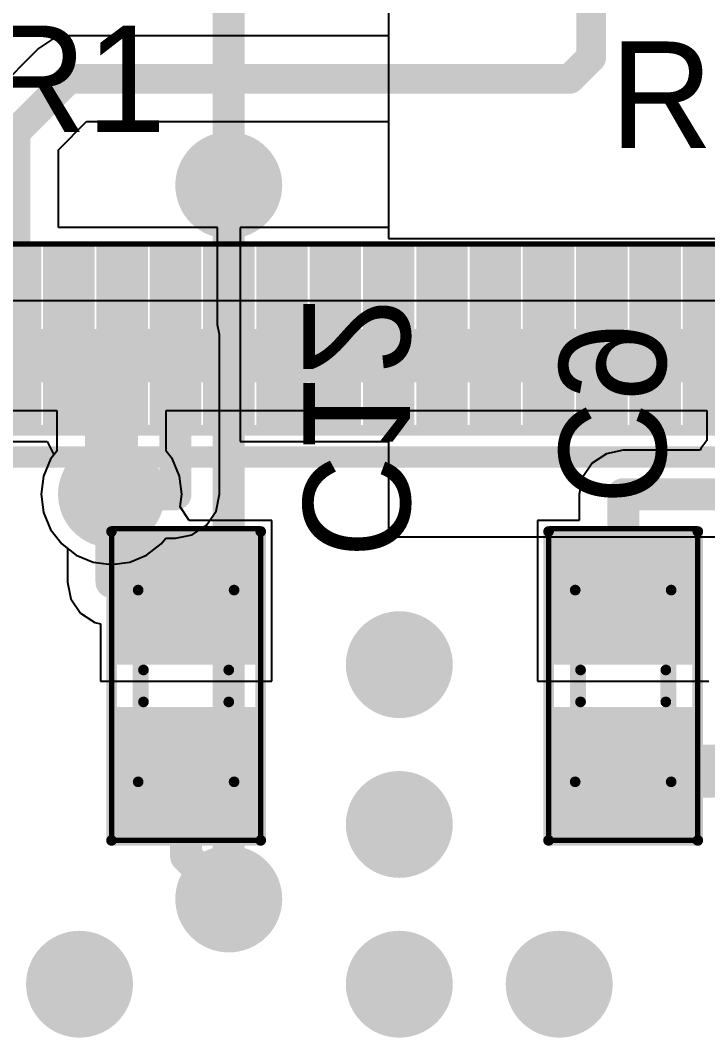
# Model space of a CAD drawing. Header units: millimetres. Extents: x 29 to 180, y 30 to 200.
# Drawn here: x 95.44 to 101.89, y 151 to 160.55 of the extents above; entities that cross this region are included whole.
import ezdxf

# ---------------------------------------------------------------- set-up
doc = ezdxf.new("R2010")
doc.units = ezdxf.units.MM
for name, color, linetype in [('BottomLayer', 5, 'Continuous'), ('BottomOverlay', 54, 'Continuous'), ('BottomPaste', 16, 'Continuous'), ('BottomSolder', 6, 'Continuous'), ('Mechanical13', 56, 'Continuous'), ('Mechanical15', 56, 'Continuous'), ('MultiLayer', 9, 'Continuous'), ('TopLayer', 1, 'Continuous'), ('TopOverlay', 2, 'Continuous'), ('TopPaste', 8, 'Continuous'), ('TopSolder', 216, 'Continuous'), ('ViaHoleLayer', 16, 'Continuous')]:
    doc.layers.add(name, color=color, linetype=linetype)

# ---------------------------------------------------------------- blocks, each defined once
blk = doc.blocks.new('SMD_C_0603_B_212')
at = {"layer": 'BottomLayer'}
for points in [[(-1.29999994, 0.5499989), (-1.29999994, -0.5499989), (-0.30000194, 0.5499989), (-0.30000194, -0.5499989)], [(0.2999994, 0.5499989), (0.2999994, -0.5499989), (1.2999974, 0.5499989), (1.2999974, -0.5499989)]]:
    blk.add_solid(points, dxfattribs=at)
at = {"layer": 'BottomOverlay', "const_width": 0.0999998}
for points in [[(-1.44999964, -0.7000011399999999), (-1.44999964, 0.7000011399999999)], [(1.44999964, 0.7000011399999999), (-1.44999964, 0.7000011399999999)], [(1.44999964, -0.7000011399999999), (1.44999964, 0.7000011399999999)], [(0.1499997, 0.40000174), (-0.1499997, 0.40000174)], [(0.1499997, -0.3999992), (-0.1499997, -0.3999992)], [(1.44999964, -0.7000011399999999), (-1.44999964, -0.7000011399999999)]]:
    blk.add_lwpolyline(points, dxfattribs=at)
at = {"layer": 'BottomOverlay', "const_width": 0.0499999}
for points in [[(-1.47499832, 0.7000011399999999, 1), (-1.42500096, 0.7000011399999999, 1)], [(-1.47499832, 0.7000011399999999, 1), (-1.42500096, 0.7000011399999999, 1)], [(1.42500096, 0.7000011399999999, 1), (1.47499832, 0.7000011399999999, 1)], [(1.42500096, 0.7000011399999999, 1), (1.47499832, 0.7000011399999999, 1)], [(-0.17499838, 0.40000174, 1), (-0.12500102, 0.40000174, 1)], [(0.12500102, 0.40000174, 1), (0.17499838, 0.40000174, 1)], [(-0.17499838, -0.3999992, 1), (-0.12500102, -0.3999992, 1)], [(0.12500102, -0.3999992, 1), (0.17499838, -0.3999992, 1)], [(-1.47499832, -0.7000011399999999, 1), (-1.42500096, -0.7000011399999999, 1)], [(-1.47499832, -0.7000011399999999, 1), (-1.42500096, -0.7000011399999999, 1)], [(1.42500096, -0.7000011399999999, 1), (1.47499832, -0.7000011399999999, 1)], [(1.42500096, -0.7000011399999999, 1), (1.47499832, -0.7000011399999999, 1)]]:
    blk.add_lwpolyline(points, format="xyb", close=True, dxfattribs=at)
at = {"layer": 'BottomPaste'}
for points in [[(-1.29999994, 0.5499989), (-1.29999994, -0.5499989), (-0.30000194, 0.5499989), (-0.30000194, -0.5499989)], [(0.2999994, 0.5499989), (0.2999994, -0.5499989), (1.2999974, 0.5499989), (1.2999974, -0.5499989)]]:
    blk.add_solid(points, dxfattribs=at)
at = {"layer": 'BottomSolder'}
for points in [[(-1.40159994, 0.6515989), (-1.40159994, -0.6515989), (-0.19840194, 0.6515989), (-0.19840194, -0.6515989)], [(0.1983994, 0.6515989), (0.1983994, -0.6515989), (1.4015974, 0.6515989), (1.4015974, -0.6515989)]]:
    blk.add_solid(points, dxfattribs=at)
at = {"layer": 'Mechanical13', "const_width": 0.0999998}
for points in [[(-0.90000074, -0.4499991), (-0.90000074, 0.45000164)], [(0.8999982, 0.45000164), (-0.90000074, 0.45000164)], [(0.8999982, -0.4499991), (0.8999982, 0.45000164)], [(0.8999982, -0.4499991), (-0.90000074, -0.4499991)]]:
    blk.add_lwpolyline(points, dxfattribs=at)
at = {"layer": 'Mechanical13', "const_width": 0.0499999}
for points in [[(-0.9249994199999999, 0.45000164, 1), (-0.8750020599999999, 0.45000164, 1)], [(-0.9249994199999999, 0.45000164, 1), (-0.8750020599999999, 0.45000164, 1)], [(0.8749995199999999, 0.45000164, 1), (0.9249968799999999, 0.45000164, 1)], [(0.8749995199999999, 0.45000164, 1), (0.9249968799999999, 0.45000164, 1)], [(-0.9249994199999999, -0.4499991, 1), (-0.8750020599999999, -0.4499991, 1)], [(-0.9249994199999999, -0.4499991, 1), (-0.8750020599999999, -0.4499991, 1)], [(0.8749995199999999, -0.4499991, 1), (0.9249968799999999, -0.4499991, 1)], [(0.8749995199999999, -0.4499991, 1), (0.9249968799999999, -0.4499991, 1)]]:
    blk.add_lwpolyline(points, format="xyb", close=True, dxfattribs=at)
at = {"layer": 'Mechanical15', "const_width": 0.0499999}
for points in [[(-1.47500086, -0.7000011399999999), (-1.47500086, 0.7000011399999999)], [(1.44999964, 0.7000011399999999), (-1.47500086, 0.7000011399999999)], [(1.44999964, -0.7000011399999999), (1.44999964, 0.7000011399999999)], [(1.44999964, -0.7000011399999999), (-1.47500086, -0.7000011399999999)]]:
    blk.add_lwpolyline(points, dxfattribs=at)
at = {"layer": 'Mechanical15', "const_width": 0.02499868}
for points in [[(-1.4875002, 0.7000011399999999, 1), (-1.46250152, 0.7000011399999999, 1)], [(-1.4875002, 0.7000011399999999, 1), (-1.46250152, 0.7000011399999999, 1)], [(1.4375003, 0.7000011399999999, 1), (1.46249898, 0.7000011399999999, 1)], [(1.4375003, 0.7000011399999999, 1), (1.46249898, 0.7000011399999999, 1)], [(-1.4875002, -0.7000011399999999, 1), (-1.46250152, -0.7000011399999999, 1)], [(-1.4875002, -0.7000011399999999, 1), (-1.46250152, -0.7000011399999999, 1)], [(1.4375003, -0.7000011399999999, 1), (1.46249898, -0.7000011399999999, 1)], [(1.4375003, -0.7000011399999999, 1), (1.46249898, -0.7000011399999999, 1)]]:
    blk.add_lwpolyline(points, format="xyb", close=True, dxfattribs=at)
blk = doc.blocks.new('SMD_C_0603_B_215')
at = {"layer": 'BottomLayer'}
for points in [[(-1.29999994, 0.5499989), (-1.29999994, -0.5499989), (-0.30000194, 0.5499989), (-0.30000194, -0.5499989)], [(0.2999994, 0.5499989), (0.2999994, -0.5499989), (1.2999974, 0.5499989), (1.2999974, -0.5499989)]]:
    blk.add_solid(points, dxfattribs=at)
at = {"layer": 'BottomOverlay', "const_width": 0.0999998}
for points in [[(-1.44999964, -0.7000011399999999), (-1.44999964, 0.7000011399999999)], [(1.44999964, 0.7000011399999999), (-1.44999964, 0.7000011399999999)], [(1.44999964, -0.7000011399999999), (1.44999964, 0.7000011399999999)], [(0.1499997, 0.40000174), (-0.1499997, 0.40000174)], [(0.1499997, -0.3999992), (-0.1499997, -0.3999992)], [(1.44999964, -0.7000011399999999), (-1.44999964, -0.7000011399999999)]]:
    blk.add_lwpolyline(points, dxfattribs=at)
at = {"layer": 'BottomOverlay', "const_width": 0.0499999}
for points in [[(-1.47499832, 0.7000011399999999, 1), (-1.42500096, 0.7000011399999999, 1)], [(-1.47499832, 0.7000011399999999, 1), (-1.42500096, 0.7000011399999999, 1)], [(1.42500096, 0.7000011399999999, 1), (1.47499832, 0.7000011399999999, 1)], [(1.42500096, 0.7000011399999999, 1), (1.47499832, 0.7000011399999999, 1)], [(-0.17499838, 0.40000174, 1), (-0.12500102, 0.40000174, 1)], [(0.12500102, 0.40000174, 1), (0.17499838, 0.40000174, 1)], [(-0.17499838, -0.3999992, 1), (-0.12500102, -0.3999992, 1)], [(0.12500102, -0.3999992, 1), (0.17499838, -0.3999992, 1)], [(-1.47499832, -0.7000011399999999, 1), (-1.42500096, -0.7000011399999999, 1)], [(-1.47499832, -0.7000011399999999, 1), (-1.42500096, -0.7000011399999999, 1)], [(1.42500096, -0.7000011399999999, 1), (1.47499832, -0.7000011399999999, 1)], [(1.42500096, -0.7000011399999999, 1), (1.47499832, -0.7000011399999999, 1)]]:
    blk.add_lwpolyline(points, format="xyb", close=True, dxfattribs=at)
at = {"layer": 'BottomPaste'}
for points in [[(-1.29999994, 0.5499989), (-1.29999994, -0.5499989), (-0.30000194, 0.5499989), (-0.30000194, -0.5499989)], [(0.2999994, 0.5499989), (0.2999994, -0.5499989), (1.2999974, 0.5499989), (1.2999974, -0.5499989)]]:
    blk.add_solid(points, dxfattribs=at)
at = {"layer": 'BottomSolder'}
for points in [[(-1.40159994, 0.6515989), (-1.40159994, -0.6515989), (-0.19840194, 0.6515989), (-0.19840194, -0.6515989)], [(0.1983994, 0.6515989), (0.1983994, -0.6515989), (1.4015974, 0.6515989), (1.4015974, -0.6515989)]]:
    blk.add_solid(points, dxfattribs=at)
at = {"layer": 'Mechanical13', "const_width": 0.0999998}
for points in [[(-0.90000074, -0.4499991), (-0.90000074, 0.45000164)], [(0.8999982, 0.45000164), (-0.90000074, 0.45000164)], [(0.8999982, -0.4499991), (0.8999982, 0.45000164)], [(0.8999982, -0.4499991), (-0.90000074, -0.4499991)]]:
    blk.add_lwpolyline(points, dxfattribs=at)
at = {"layer": 'Mechanical13', "const_width": 0.0499999}
for points in [[(-0.9249994199999999, 0.45000164, 1), (-0.8750020599999999, 0.45000164, 1)], [(-0.9249994199999999, 0.45000164, 1), (-0.8750020599999999, 0.45000164, 1)], [(0.8749995199999999, 0.45000164, 1), (0.9249968799999999, 0.45000164, 1)], [(0.8749995199999999, 0.45000164, 1), (0.9249968799999999, 0.45000164, 1)], [(-0.9249994199999999, -0.4499991, 1), (-0.8750020599999999, -0.4499991, 1)], [(-0.9249994199999999, -0.4499991, 1), (-0.8750020599999999, -0.4499991, 1)], [(0.8749995199999999, -0.4499991, 1), (0.9249968799999999, -0.4499991, 1)], [(0.8749995199999999, -0.4499991, 1), (0.9249968799999999, -0.4499991, 1)]]:
    blk.add_lwpolyline(points, format="xyb", close=True, dxfattribs=at)
at = {"layer": 'Mechanical15', "const_width": 0.0499999}
for points in [[(-1.47500086, -0.7000011399999999), (-1.47500086, 0.7000011399999999)], [(1.44999964, 0.7000011399999999), (-1.47500086, 0.7000011399999999)], [(1.44999964, -0.7000011399999999), (1.44999964, 0.7000011399999999)], [(1.44999964, -0.7000011399999999), (-1.47500086, -0.7000011399999999)]]:
    blk.add_lwpolyline(points, dxfattribs=at)
at = {"layer": 'Mechanical15', "const_width": 0.02499868}
for points in [[(-1.4875002, 0.7000011399999999, 1), (-1.46250152, 0.7000011399999999, 1)], [(-1.4875002, 0.7000011399999999, 1), (-1.46250152, 0.7000011399999999, 1)], [(1.4375003, 0.7000011399999999, 1), (1.46249898, 0.7000011399999999, 1)], [(1.4375003, 0.7000011399999999, 1), (1.46249898, 0.7000011399999999, 1)], [(-1.4875002, -0.7000011399999999, 1), (-1.46250152, -0.7000011399999999, 1)], [(-1.4875002, -0.7000011399999999, 1), (-1.46250152, -0.7000011399999999, 1)], [(1.4375003, -0.7000011399999999, 1), (1.46249898, -0.7000011399999999, 1)], [(1.4375003, -0.7000011399999999, 1), (1.46249898, -0.7000011399999999, 1)]]:
    blk.add_lwpolyline(points, format="xyb", close=True, dxfattribs=at)
blk = doc.blocks.new('SOT486_1_V_621')
at = {"layer": 'Mechanical13', "const_width": 0.0999998}
blk.add_lwpolyline([(-9.99999778, -9.99999778), (-9.99999778, 10.00000032)], dxfattribs=at)
at = {"layer": 'Mechanical15', "const_width": 0.0499999}
blk.add_lwpolyline([(-11.74999936, -11.74999936), (-11.74999936, 11.7500019)], dxfattribs=at)
at = {"layer": 'TopLayer'}
for points in [[(-10.15000002, 5.610001479999999), (-10.15000002, 5.890000919999999), (-11.64999702, 5.610001479999999), (-11.64999702, 5.890000919999999)], [(-10.15000002, 5.110002479999999), (-10.15000002, 5.39000192), (-11.64999702, 5.110002479999999), (-11.64999702, 5.39000192)], [(-10.15000002, 4.61000094), (-10.15000002, 4.89000038), (-11.64999702, 4.61000094), (-11.64999702, 4.89000038)], [(-10.15000002, 4.11000194), (-10.15000002, 4.39000138), (-11.64999702, 4.11000194), (-11.64999702, 4.39000138)], [(-10.15000002, 3.6100004), (-10.15000002, 3.88999984), (-11.64999702, 3.6100004), (-11.64999702, 3.88999984)], [(-10.15000002, 3.1100014), (-10.15000002, 3.39000084), (-11.64999702, 3.1100014), (-11.64999702, 3.39000084)], [(-10.15000002, 2.6100024), (-10.15000002, 2.89000184), (-11.64999702, 2.6100024), (-11.64999702, 2.89000184)], [(-10.15000002, 2.11000086), (-10.15000002, 2.3900003), (-11.64999702, 2.11000086), (-11.64999702, 2.3900003)], [(-10.15000002, 1.61000186), (-10.15000002, 1.8900013), (-11.64999702, 1.61000186), (-11.64999702, 1.8900013)], [(-10.15000002, 1.11000032), (-10.15000002, 1.38999976), (-11.64999702, 1.11000032), (-11.64999702, 1.38999976)], [(-10.15000002, 0.61000132), (-10.15000002, 0.89000076), (-11.64999702, 0.61000132), (-11.64999702, 0.89000076)], [(-10.15000002, 0.11000232), (-10.15000002, 0.39000176), (-11.64999702, 0.11000232), (-11.64999702, 0.39000176)], [(-10.15000002, -0.38999922), (-10.15000002, -0.10999978), (-11.64999702, -0.38999922), (-11.64999702, -0.10999978)], [(-10.15000002, -0.88999822), (-10.15000002, -0.60999878), (-11.64999702, -0.88999822), (-11.64999702, -0.60999878)]]:
    blk.add_solid(points, dxfattribs=at)
at = {"layer": 'TopOverlay', "const_width": 0.1999996}
blk.add_lwpolyline([(-9.74999828, -9.74999828), (-9.74999828, 9.750000819999999)], dxfattribs=at)
at = {"layer": 'TopPaste'}
for points in [[(-10.15000002, 5.610001479999999), (-10.15000002, 5.890000919999999), (-11.64999702, 5.610001479999999), (-11.64999702, 5.890000919999999)], [(-10.15000002, 5.110002479999999), (-10.15000002, 5.39000192), (-11.64999702, 5.110002479999999), (-11.64999702, 5.39000192)], [(-10.15000002, 4.61000094), (-10.15000002, 4.89000038), (-11.64999702, 4.61000094), (-11.64999702, 4.89000038)], [(-10.15000002, 4.11000194), (-10.15000002, 4.39000138), (-11.64999702, 4.11000194), (-11.64999702, 4.39000138)], [(-10.15000002, 3.6100004), (-10.15000002, 3.88999984), (-11.64999702, 3.6100004), (-11.64999702, 3.88999984)], [(-10.15000002, 3.1100014), (-10.15000002, 3.39000084), (-11.64999702, 3.1100014), (-11.64999702, 3.39000084)], [(-10.15000002, 2.6100024), (-10.15000002, 2.89000184), (-11.64999702, 2.6100024), (-11.64999702, 2.89000184)], [(-10.15000002, 2.11000086), (-10.15000002, 2.3900003), (-11.64999702, 2.11000086), (-11.64999702, 2.3900003)], [(-10.15000002, 1.61000186), (-10.15000002, 1.8900013), (-11.64999702, 1.61000186), (-11.64999702, 1.8900013)], [(-10.15000002, 1.11000032), (-10.15000002, 1.38999976), (-11.64999702, 1.11000032), (-11.64999702, 1.38999976)], [(-10.15000002, 0.61000132), (-10.15000002, 0.89000076), (-11.64999702, 0.61000132), (-11.64999702, 0.89000076)], [(-10.15000002, 0.11000232), (-10.15000002, 0.39000176), (-11.64999702, 0.11000232), (-11.64999702, 0.39000176)], [(-10.15000002, -0.38999922), (-10.15000002, -0.10999978), (-11.64999702, -0.38999922), (-11.64999702, -0.10999978)], [(-10.15000002, -0.88999822), (-10.15000002, -0.60999878), (-11.64999702, -0.88999822), (-11.64999702, -0.60999878)]]:
    blk.add_solid(points, dxfattribs=at)
at = {"layer": 'TopSolder'}
for points in [[(-10.04840002, 5.50840148), (-10.04840002, 5.99160092), (-11.75159702, 5.50840148), (-11.75159702, 5.99160092)], [(-10.04840002, 5.00840248), (-10.04840002, 5.49160192), (-11.75159702, 5.00840248), (-11.75159702, 5.49160192)], [(-10.04840002, 4.50840094), (-10.04840002, 4.99160038), (-11.75159702, 4.50840094), (-11.75159702, 4.99160038)], [(-10.04840002, 4.00840194), (-10.04840002, 4.49160138), (-11.75159702, 4.00840194), (-11.75159702, 4.49160138)], [(-10.04840002, 3.5084004), (-10.04840002, 3.99159984), (-11.75159702, 3.5084004), (-11.75159702, 3.99159984)], [(-10.04840002, 3.0084014), (-10.04840002, 3.49160084), (-11.75159702, 3.0084014), (-11.75159702, 3.49160084)], [(-10.04840002, 2.5084024), (-10.04840002, 2.99160184), (-11.75159702, 2.5084024), (-11.75159702, 2.99160184)], [(-10.04840002, 2.00840086), (-10.04840002, 2.4916003), (-11.75159702, 2.00840086), (-11.75159702, 2.4916003)], [(-10.04840002, 1.50840186), (-10.04840002, 1.9916013), (-11.75159702, 1.50840186), (-11.75159702, 1.9916013)], [(-10.04840002, 1.00840032), (-10.04840002, 1.49159976), (-11.75159702, 1.00840032), (-11.75159702, 1.49159976)], [(-10.04840002, 0.5084013199999999), (-10.04840002, 0.99160076), (-11.75159702, 0.5084013199999999), (-11.75159702, 0.99160076)], [(-10.04840002, 0.00840232), (-10.04840002, 0.49160176), (-11.75159702, 0.00840232), (-11.75159702, 0.49160176)], [(-10.04840002, -0.4915992199999999), (-10.04840002, -0.008399779999999999), (-11.75159702, -0.4915992199999999), (-11.75159702, -0.008399779999999999)], [(-10.04840002, -0.99159822), (-10.04840002, -0.5083987799999999), (-11.75159702, -0.99159822), (-11.75159702, -0.5083987799999999)]]:
    blk.add_solid(points, dxfattribs=at)

msp = doc.modelspace()

# ---------------------------------------------------------------- linework, layer by layer
at = {"layer": 'BottomLayer'}
for p, q in [((98.90000031999999, 167.69999988), (98.90000031999999, 158.49999542)), ((98.90000031999999, 158.49999542), (108.1999995, 158.49999542)), ((108.1999995, 157.91387264), (88.8000002, 157.91387264)), ((92.01387236, 156.88612768), (95.78599588, 156.88612768)), ((95.78599588, 156.88612768), (95.78599588, 156.50437076)), ((96.81374084, 156.50437076), (96.81374084, 156.88612768)), ((96.81374084, 156.88612768), (101.88612846, 156.88612768)), ((101.88612846, 156.88612768), (101.88612846, 156.60462202)), ((101.82873208, 156.52982156), (101.82131528, 156.51191456)), ((101.88612846, 156.60462202), (101.82873208, 156.52982156)), ((95.78599588, 156.50437076), (95.7285995, 156.4295703)), ((96.87113722, 156.4295703), (96.81374084, 156.50437076)), ((100.9423686, 156.48055826), (100.80873412, 156.3912671)), ((101.100001, 156.51191456), (100.9423686, 156.48055826)), ((101.82131528, 156.51191456), (101.100001, 156.51191456)), ((95.7285995, 156.4295703), (95.66270173999999, 156.2704774)), ((96.93703497999999, 156.2704774), (96.87113722, 156.4295703)), ((100.80873412, 156.3912671), (100.71944296, 156.25763262)), ((95.66270173999999, 156.2704774), (95.64022528, 156.09974876)), ((96.95951144, 156.09974876), (96.93703497999999, 156.2704774)), ((100.71944296, 156.25763262), (100.68808666, 156.10000022)), ((95.64022528, 156.09974876), (95.66270173999999, 155.92902012)), ((96.94387773999999, 155.98100376), (96.95951144, 156.09974876)), ((100.68808666, 156.10000022), (100.68808666, 155.85400122)), ((97.02920904, 155.85400122), (96.94387773999999, 155.98100376)), ((95.66270173999999, 155.92902012), (95.7285995, 155.76992722)), ((95.7285995, 155.76992722), (95.83343038, 155.63331078)), ((97.80400048, 155.85400122), (97.02920904, 155.85400122)), ((97.80400048, 154.34600322), (97.80400048, 155.85400122)), ((100.68808666, 155.85400122), (100.2960021, 155.85400122)), ((100.2960021, 155.85400122), (100.2960021, 154.34600322)), ((95.83343038, 155.63331078), (95.88795402, 155.5914719)), ((95.88795402, 155.5914719), (95.88795402, 155.27503616)), ((95.88795402, 155.27503616), (95.91931032, 155.11740376)), ((95.91931032, 155.11740376), (96.00860148, 154.98376928)), ((96.00860148, 154.98376928), (96.14223596, 154.89447812)), ((96.14223596, 154.89447812), (96.19600267999999, 154.88378218)), ((96.19600267999999, 154.88378218), (96.19600267999999, 154.34600322)), ((96.19600267999999, 154.34600322), (97.80400048, 154.34600322)), ((100.2960021, 154.34600322), (101.9039999, 154.34600322))]:
    msp.add_line(p, q, dxfattribs=at)
for points, const_width in [([(97.40000078, 159.00000204), (97.40000078, 162.69999972)], 0.2999994), ([(91.49999987999999, 157.40000016), (96.30000043999999, 157.40000016)], 0.499999), ([(96.29986835999999, 157.39986808), (96.30000043999999, 157.40000016)], 0.499999), ([(96.29986835999999, 156.09974876), (96.29986835999999, 157.39986808)], 0.499999), ([(96.30000043999999, 157.40000016), (102.40000094, 157.40000016)], 0.499999), ([(96.29986835999999, 155.27503616), (96.29986835999999, 156.09974876)], 0.2999994), ([(101.100001, 155.20000202), (101.100001, 156.10000022)], 0.2999994), ([(101.100001, 156.10000022), (102.30000114, 156.10000022)], 0.2999994), ([(96.29986835999999, 155.27503616), (96.82496764, 155.27503616)], 0.2999994), ([(96.82496764, 155.27503616), (97.00000157999999, 155.10000222)], 0.2999994), ([(101.100001, 153.50000288), (102.55000826, 153.50000288)], 0.499999), ([(97.00000157999999, 152.6999994), (97.00000157999999, 153.50000288)], 0.2999994), ([(97.00000157999999, 152.6999994), (97.40000078, 152.3000002)], 0.2999994)]:
    msp.add_lwpolyline(points, dxfattribs=dict(at, const_width=const_width))
for points, const_width in [([(97.20000118, 159.00000204, 1), (97.60000038, 159.00000204, 1)], 0.3999992), ([(97.3250022, 159.00000204, 1), (97.47499936, 159.00000204, 1)], 0.1499997), ([(96.17486987999999, 157.39986808, 1), (96.42486683999999, 157.39986808, 1)], 0.2499995), ([(96.17486987999999, 157.39986808, 1), (96.42486683999999, 157.39986808, 1)], 0.2499995), ([(96.17500195999999, 157.40000016, 1), (96.42499892, 157.40000016, 1)], 0.2499995), ([(96.17500195999999, 157.40000016, 1), (96.42499892, 157.40000016, 1)], 0.2499995), ([(96.17500195999999, 157.40000016, 1), (96.42499892, 157.40000016, 1)], 0.2499995), ([(96.09986875999999, 156.09974876, 1), (96.49986795999999, 156.09974876, 1)], 0.3999992), ([(96.17486987999999, 156.09974876, 1), (96.42486683999999, 156.09974876, 1)], 0.2499995), ([(96.22486977999999, 156.09974876, 1), (96.37486693999999, 156.09974876, 1)], 0.1499997), ([(101.02500242, 156.10000022, 1), (101.17499958, 156.10000022, 1)], 0.1499997), ([(101.02500242, 156.10000022, 1), (101.17499958, 156.10000022, 1)], 0.1499997), ([(96.22486977999999, 155.27503616, 1), (96.37486693999999, 155.27503616, 1)], 0.1499997), ([(96.22486977999999, 155.27503616, 1), (96.37486693999999, 155.27503616, 1)], 0.1499997), ([(96.74996906, 155.27503616, 1), (96.89996622, 155.27503616, 1)], 0.1499997), ([(96.74996906, 155.27503616, 1), (96.89996622, 155.27503616, 1)], 0.1499997), ([(101.02500242, 155.20000202, 1), (101.17499958, 155.20000202, 1)], 0.1499997), ([(96.92500299999999, 155.10000222, 1), (97.07500015999999, 155.10000222, 1)], 0.1499997), ([(98.79997003999999, 154.49995262, 1), (99.19996924, 154.49995262, 1)], 0.3999992), ([(100.97500252, 153.50000288, 1), (101.22499948, 153.50000288, 1)], 0.2499995), ([(96.92500299999999, 153.50000288, 1), (97.07500015999999, 153.50000288, 1)], 0.1499997), ([(98.79997003999999, 152.99995308, 1), (99.19996924, 152.99995308, 1)], 0.3999992), ([(96.92500299999999, 152.6999994, 1), (97.07500015999999, 152.6999994, 1)], 0.1499997), ([(96.92500299999999, 152.6999994, 1), (97.07500015999999, 152.6999994, 1)], 0.1499997), ([(97.20000118, 152.3000002, 1), (97.60000038, 152.3000002, 1)], 0.3999992), ([(97.3250022, 152.3000002, 1), (97.47499936, 152.3000002, 1)], 0.1499997), ([(95.79997096, 151.49995354, 1), (96.19997015999999, 151.49995354, 1)], 0.3999992), ([(98.79997003999999, 151.49995354, 1), (99.19996924, 151.49995354, 1)], 0.3999992), ([(100.29996958, 151.49995354, 1), (100.69996878, 151.49995354, 1)], 0.3999992)]:
    msp.add_lwpolyline(points, format="xyb", close=True, dxfattribs=dict(at, const_width=const_width))
at = {"layer": 'BottomSolder', "const_width": 0.5015992}
for points in [[(97.14920117999999, 159.00000204, 1), (97.65080037999999, 159.00000204, 1)], [(96.04906876, 156.09974876, 1), (96.55066796, 156.09974876, 1)], [(98.74917004, 154.49995262, 1), (99.25076924, 154.49995262, 1)], [(98.74917004, 152.99995308, 1), (99.25076924, 152.99995308, 1)], [(97.14920117999999, 152.3000002, 1), (97.65080037999999, 152.3000002, 1)], [(95.74917096, 151.49995354, 1), (96.25077015999999, 151.49995354, 1)], [(98.74917004, 151.49995354, 1), (99.25076924, 151.49995354, 1)], [(100.24916958, 151.49995354, 1), (100.75076878, 151.49995354, 1)]]:
    msp.add_lwpolyline(points, format="xyb", close=True, dxfattribs=at)
at = {"layer": 'MultiLayer', "const_width": 0.3999992}
for points in [[(97.20000118, 159.00000204, 1), (97.60000038, 159.00000204, 1)], [(96.09986875999999, 156.09974876, 1), (96.49986795999999, 156.09974876, 1)], [(98.79997003999999, 154.49995262, 1), (99.19996924, 154.49995262, 1)], [(98.79997003999999, 152.99995308, 1), (99.19996924, 152.99995308, 1)], [(97.20000118, 152.3000002, 1), (97.60000038, 152.3000002, 1)], [(95.79997096, 151.49995354, 1), (96.19997015999999, 151.49995354, 1)], [(98.79997003999999, 151.49995354, 1), (99.19996924, 151.49995354, 1)], [(100.29996958, 151.49995354, 1), (100.69996878, 151.49995354, 1)]]:
    msp.add_lwpolyline(points, format="xyb", close=True, dxfattribs=at)
at = {"layer": 'TopLayer'}
for p, q in [((98.90000031999999, 164.58808586), (98.89999777999999, 160.40171882)), ((95.74627027999999, 160.37113976), (95.61594287999999, 160.2840584)), ((95.90000124, 160.40171882), (95.74627027999999, 160.37113976)), ((98.89999777999999, 160.40171882), (95.90000124, 160.40171882)), ((95.61594287999999, 160.2840584), (95.11594896, 159.78406448)), ((95.8017261, 159.33360818), (96.06639917999999, 159.59828126)), ((96.06639917999999, 159.59828126), (98.89999777999999, 159.59828126)), ((98.89999777999999, 159.59828126), (98.89999777999999, 158.60400588)), ((95.8017261, 158.60400588), (95.8017261, 159.33360818)), ((97.29399896, 158.60400588), (95.8017261, 158.60400588)), ((97.29399896, 157.6900961), (97.29399896, 158.60400588)), ((98.89999777999999, 158.60400588), (97.50600005999999, 158.60400588)), ((97.50600005999999, 158.60400588), (97.50600005999999, 156.59600888)), ((97.3119212, 157.59999976), (97.29399896, 157.6900961)), ((97.3119212, 156.09974876), (97.3119212, 157.59999976)), ((92.10382899999999, 156.59600888), (95.69623227999999, 156.59600888)), ((95.69623227999999, 156.59600888), (95.75886106, 156.46900888)), ((97.50600005999999, 156.59600888), (98.89999777999999, 156.59600888)), ((98.89999777999999, 156.59600888), (98.89999777999999, 155.69999848)), ((95.75886106, 156.46900888), (95.7285995, 156.4295703)), ((95.7285995, 156.4295703), (95.66270173999999, 156.2704774)), ((95.66270173999999, 156.2704774), (95.64022528, 156.09974876)), ((95.64022528, 156.09974876), (95.66270173999999, 155.92902012)), ((97.28056489999999, 155.94211636), (97.3119212, 156.09974876)), ((95.66270173999999, 155.92902012), (95.7285995, 155.76992722)), ((97.19127374, 155.80848188), (97.28056489999999, 155.94211636)), ((95.7285995, 155.76992722), (95.83343038, 155.63331078)), ((97.05763925999999, 155.71919072), (97.19127374, 155.80848188)), ((96.76630634, 155.63331078), (96.80814522, 155.68783442)), ((96.80814522, 155.68783442), (96.90000685999999, 155.68783442)), ((96.90000685999999, 155.68783442), (97.05763925999999, 155.71919072)), ((98.89999777999999, 155.69999848), (101.9773043, 155.69999594)), ((95.83343038, 155.63331078), (95.97004682, 155.5284799)), ((96.62968989999999, 155.5284799), (96.76630634, 155.63331078)), ((95.97004682, 155.5284799), (96.12913972, 155.46258214)), ((96.470597, 155.46258214), (96.62968989999999, 155.5284799)), ((96.12913972, 155.46258214), (96.29986835999999, 155.44010568)), ((96.29986835999999, 155.44010568), (96.470597, 155.46258214))]:
    msp.add_line(p, q, dxfattribs=at)
for points, const_width in [([(100.8000016, 160.19999964), (100.8000016, 161.2250014)], 0.27999944), ([(100.600002, 160.00000004), (100.8000016, 160.19999964)], 0.27999944), ([(95.40000732, 159.50000612), (95.90000124, 160.00000004)], 0.27999944), ([(95.90000124, 160.00000004), (100.600002, 160.00000004)], 0.27999944), ([(95.40000732, 157.59999976), (95.40000732, 159.50000612)], 0.27999944), ([(97.40000078, 158.8999997), (97.40000078, 159.00000204)], 0.2999994), ([(97.40000078, 158.8999997), (97.40000586, 158.89999462)], 0.2999994), ([(97.40000586, 152.30000528), (97.40000586, 158.89999462)], 0.2999994), ([(96.90000685999999, 156.09974876), (96.90000685999999, 157.59999976)], 0.2999994), ([(96.3000106, 156.09974876), (96.40026186, 156.20000002)], 0.2999994), ([(96.40026186, 156.20000002), (96.49986795999999, 156.10039392)], 0.2999994), ([(96.29986835999999, 156.09974876), (96.3000106, 156.09974876)], 0.2999994), ([(96.3000106, 156.09974876), (96.90000685999999, 156.09974876)], 0.2999994), ([(97.40000078, 152.3000002), (97.40000586, 152.30000528)], 0.2999994)]:
    msp.add_lwpolyline(points, dxfattribs=dict(at, const_width=const_width))
for points, const_width in [([(100.73000174, 160.19999964, 1), (100.87000146, 160.19999964, 1)], 0.13999972), ([(100.73000174, 160.19999964, 1), (100.87000146, 160.19999964, 1)], 0.13999972), ([(95.83000138, 160.00000004, 1), (95.97000109999999, 160.00000004, 1)], 0.13999972), ([(95.83000138, 160.00000004, 1), (95.97000109999999, 160.00000004, 1)], 0.13999972), ([(100.53000214, 160.00000004, 1), (100.67000186, 160.00000004, 1)], 0.13999972), ([(100.53000214, 160.00000004, 1), (100.67000186, 160.00000004, 1)], 0.13999972), ([(95.33000745999999, 159.50000612, 1), (95.47000718, 159.50000612, 1)], 0.13999972), ([(95.33000745999999, 159.50000612, 1), (95.47000718, 159.50000612, 1)], 0.13999972), ([(97.20000118, 159.00000204, 1), (97.60000038, 159.00000204, 1)], 0.3999992), ([(97.3250022, 159.00000204, 1), (97.47499936, 159.00000204, 1)], 0.1499997), ([(97.3250022, 158.8999997, 1), (97.47499936, 158.8999997, 1)], 0.1499997), ([(97.3250022, 158.8999997, 1), (97.47499936, 158.8999997, 1)], 0.1499997), ([(97.32500728, 158.89999462, 1), (97.47500443999999, 158.89999462, 1)], 0.1499997), ([(97.32500728, 158.89999462, 1), (97.47500443999999, 158.89999462, 1)], 0.1499997), ([(95.33000745999999, 157.59999976, 1), (95.47000718, 157.59999976, 1)], 0.13999972), ([(96.82500827999999, 157.59999976, 1), (96.97500543999999, 157.59999976, 1)], 0.1499997), ([(96.09986875999999, 156.09974876, 1), (96.49986795999999, 156.09974876, 1)], 0.3999992), ([(96.32526328, 156.20000002, 1), (96.47526044, 156.20000002, 1)], 0.1499997), ([(96.32526328, 156.20000002, 1), (96.47526044, 156.20000002, 1)], 0.1499997), ([(96.22486977999999, 156.09974876, 1), (96.37486693999999, 156.09974876, 1)], 0.1499997), ([(96.22501202, 156.09974876, 1), (96.37500917999999, 156.09974876, 1)], 0.1499997), ([(96.22501202, 156.09974876, 1), (96.37500917999999, 156.09974876, 1)], 0.1499997), ([(96.22501202, 156.09974876, 1), (96.37500917999999, 156.09974876, 1)], 0.1499997), ([(96.42486937999999, 156.10039392, 1), (96.57486653999999, 156.10039392, 1)], 0.1499997), ([(96.82500827999999, 156.09974876, 1), (96.97500543999999, 156.09974876, 1)], 0.1499997), ([(96.82500827999999, 156.09974876, 1), (96.97500543999999, 156.09974876, 1)], 0.1499997), ([(98.79997003999999, 154.49995262, 1), (99.19996924, 154.49995262, 1)], 0.3999992), ([(98.79997003999999, 152.99995308, 1), (99.19996924, 152.99995308, 1)], 0.3999992), ([(97.20000118, 152.3000002, 1), (97.60000038, 152.3000002, 1)], 0.3999992), ([(97.3250022, 152.3000002, 1), (97.47499936, 152.3000002, 1)], 0.1499997), ([(97.32500728, 152.30000528, 1), (97.47500443999999, 152.30000528, 1)], 0.1499997), ([(97.32500728, 152.30000528, 1), (97.47500443999999, 152.30000528, 1)], 0.1499997), ([(95.79997096, 151.49995354, 1), (96.19997015999999, 151.49995354, 1)], 0.3999992), ([(98.79997003999999, 151.49995354, 1), (99.19996924, 151.49995354, 1)], 0.3999992), ([(100.29996958, 151.49995354, 1), (100.69996878, 151.49995354, 1)], 0.3999992)]:
    msp.add_lwpolyline(points, format="xyb", close=True, dxfattribs=dict(at, const_width=const_width))
at = {"layer": 'TopSolder', "const_width": 0.5015992}
for points in [[(97.14920117999999, 159.00000204, 1), (97.65080037999999, 159.00000204, 1)], [(96.04906876, 156.09974876, 1), (96.55066796, 156.09974876, 1)], [(98.74917004, 154.49995262, 1), (99.25076924, 154.49995262, 1)], [(98.74917004, 152.99995308, 1), (99.25076924, 152.99995308, 1)], [(97.14920117999999, 152.3000002, 1), (97.65080037999999, 152.3000002, 1)], [(95.74917096, 151.49995354, 1), (96.25077015999999, 151.49995354, 1)], [(98.74917004, 151.49995354, 1), (99.25076924, 151.49995354, 1)], [(100.24916958, 151.49995354, 1), (100.75076878, 151.49995354, 1)]]:
    msp.add_lwpolyline(points, format="xyb", close=True, dxfattribs=at)
at = {"layer": 'ViaHoleLayer', "const_width": 0.2499995}
for points in [[(97.2750023, 159.00000204, 1), (97.52499926, 159.00000204, 1)], [(96.17486987999999, 156.09974876, 1), (96.42486683999999, 156.09974876, 1)], [(98.87497116, 154.49995262, 1), (99.12496811999999, 154.49995262, 1)], [(98.87497116, 152.99995308, 1), (99.12496811999999, 152.99995308, 1)], [(97.2750023, 152.3000002, 1), (97.52499926, 152.3000002, 1)], [(95.87497207999999, 151.49995354, 1), (96.12496904, 151.49995354, 1)], [(98.87497116, 151.49995354, 1), (99.12496811999999, 151.49995354, 1)], [(100.3749707, 151.49995354, 1), (100.62496766, 151.49995354, 1)]]:
    msp.add_lwpolyline(points, format="xyb", close=True, dxfattribs=at)

# ---------------------------------------------------------------- block references
at = {"rotation": 270}
for name, p in [('SOT486_1_V_621', (96.1499982, 146.70000886)), ('SMD_C_0603_B_215', (97.00000157999999, 154.30000128)), ('SMD_C_0603_B_212', (101.100001, 154.30000128))]:
    msp.add_blockref(name, p, dxfattribs=at)

# ---------------------------------------------------------------- texts
at = {"layer": 'BottomOverlay', "text_generation_flag": 2}
for s, p in [('C12', (98.10000192, 155.50000142)), ('C9', (100.5000022, 156.00000042))]:
    msp.add_text(s, height=1.00000054, rotation=270, dxfattribs=at).set_placement(p)
at = {"layer": 'TopOverlay'}
for s, p in [('R1', (95.10000029999999, 159.50000104)), ('R48', (100.97499998, 159.35000134))]:
    msp.add_text(s, height=1.00000054, dxfattribs=at).set_placement(p)

doc.saveas('drawing.dxf')
